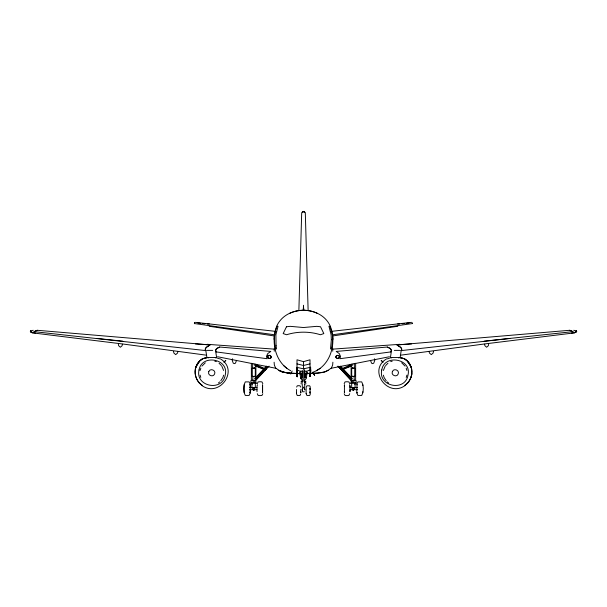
<?xml version="1.0" encoding="UTF-8"?>
<svg xmlns="http://www.w3.org/2000/svg" width="607" height="607" viewBox="0 0 607 607"><rect width="100%" height="100%" fill="white"/><g stroke="black" fill="none" stroke-linecap="round" stroke-linejoin="round"><path stroke-width="0.91" d="M332.75 351.203L332.773 348.729M332.909 339.267L332.499 333.873M354.162 380.908L354.23 376.666L352.212 376.666M407.578 383.229C411.44 378.905 413.063 372.645 411.189 367.083M310.291 367.918L309.934 376.56L310.784 370.566L310.314 367.152L310.45 370.452L309.6 376.446M310.033 389.58L310.063 388.67M297.468 376.674L296.846 370.566L297.134 367.258L296.512 370.649L297.134 376.765L296.884 373.487M310.647 367.258L310.647 373.419L309.934 376.56M390.362 358.009L391.5 350.376M400.081 358.009L401.219 350.376M244.173 384.648L244.173 392.683M362.827 392.683L362.865 391.735M194.407 323.683L194.475 322.59L194.498 323.19M262.581 392.243L262.581 385.119M298.894 309.745L301.679 213.307L302.02 212.351L303.492 211.373L304.98 212.351L305.321 213.307L308.106 309.745M310.124 393.207L310.147 392.615M344.374 385.946L344.419 385.119M252.778 363.502L252.558 367.888L255.001 367.888L254.401 367.721M305.814 383.965L305.852 383.396M296.611 372.766L296.8 367.349M296.952 372.668L297.134 368.054M332.886 362.22L332.636 365.141L331.43 367.888M310.291 394.247L309.669 395.491L306.922 395.491L306.156 393.518M356.81 392.683L357.88 395.438L361.719 395.438C363.813 391.439 363.79 385.9 361.719 381.894L357.88 381.894L357.053 383.662L356.772 393.033L357.25 392.524M205.887 355.11L122.5 343.957L35.456 333.228C34.379 332.917 29.614 333.091 30.616 330.883L33.226 330.284M122.394 344.192L122.121 345.709L120.383 347.227L118.646 345.709L118.373 344.192M177.881 351.354L177.585 353.008L175.711 354.632L173.845 353.008L173.549 351.354M433.451 351.354L433.155 353.008L431.289 354.632L429.415 353.008L429.119 351.354M488.627 344.192L488.354 345.709L486.617 347.227L484.879 345.709L484.606 344.192M236.533 360.368L235.44 363.206L234.37 363.623L233.278 363.206L232.208 360.368L232.496 358.767M209.354 323.971L207.518 324.1M411.144 377.273L411.88 373.904M305.169 377.463L306.459 371.636M306.178 377.698L307.468 371.863M195.811 367.083C193.944 372.637 195.553 378.912 199.422 383.229M195.962 367.083C193.709 373.775 196.493 381.666 202.412 385.506M30.441 331.49L30.593 330.952L30.35 331.665L31.625 332.469M276.701 326.285C270.699 341.733 275.229 362.637 290.685 370.74M406.22 377.433L406.887 375.156M223.619 375.179L222.928 377.455L220.781 380.756M383.381 370.452L385.21 366.082M274.501 333.873L274.091 339.267M200.113 370.452L200.826 368.199M30.593 331.043L30.35 331.665L30.593 331.172M354.822 384.519L355.421 383.017M301.96 390.013L302.567 388.518M339.359 357.227L338.691 358.274L337.302 358.54L335.724 357.273C335.512 354.807 339.882 354.458 339.359 357.227L338.691 358.069L337.348 358.297L336.103 357.735L335.921 356.643C336.475 355.232 339.032 354.86 339.313 356.643M306.125 393.768L306.125 387.539L306.922 385.794L309.669 385.794L310.291 387.061M292.134 370.983L290.753 374.064M509.812 338.471L401.159 350.603L401.781 349.2L400.802 347.432L396.917 344.935L569.738 330.284L572.993 331.642L484.143 341.187M401.159 350.603L401.804 349.2L400.802 347.432L396.917 344.913L411.614 343.911M195.811 367.106C197.472 362.053 201.797 357.986 207.207 357.493M390.764 351.916L391.454 350.421L390.43 348.57L387.281 347.037L336.187 351.43L339.267 353.593L340.58 356.446L339.844 358.722L390.764 351.916L391.454 350.421L390.407 348.57L387.281 347.037M257.285 383.662L258.112 381.894L260.054 381.735L261.951 381.894L262.823 383.662M300.609 394.247L300.01 395.491L297.263 395.491L296.474 393.768L296.474 389.466M349.715 393.7L348.888 395.438L346.946 395.627L345.049 395.438L344.177 393.7M296.641 387.061L297.263 385.794L298.621 385.68L300.01 385.794L300.609 387.061M344.177 383.662L345.049 381.894L346.946 381.735L348.888 381.894L349.715 383.662M262.823 393.7L261.951 395.438L260.054 395.627L258.112 395.438L257.285 393.7M276.746 326.111C286.049 305.071 320.951 305.071 330.254 326.111M266.025 368.707L265.236 369.929L266.025 368.707L265.456 369.602L255.031 365.361M302.772 212.374L303.492 211.373L304.782 212.329L303.492 211.373L302.218 212.351M197.26 363.957L199.536 361.15L202.457 358.874L205.758 357.827M201.941 366.104L205.31 362.781M385.718 365.467L387.949 363.236M34.03 331.642L37.262 330.284L210.083 344.935L206.198 347.432L205.196 349.2L205.841 350.603L34.007 331.642L37.262 330.284M254.462 378.958L266.42 366.142M255.471 378.639L266.807 366.499M254.894 380.642L268.112 366.476M255.274 380.968L269.098 366.127M225.447 360.839L225.85 360.437M249.75 384.8L250.228 384.33L249.12 381.894L245.281 381.894C243.21 385.9 243.187 391.439 245.281 395.438L249.12 395.438L250.228 393.033L250.228 390.347M223.907 362.288L224.332 361.886M225.022 361.241L225.47 360.816M225.607 360.414L225.205 360.793L225.584 360.437M218.444 382.987L219.666 381.902M312.21 372.478C330.595 366.453 336.976 343.031 330.299 326.285M404.588 385.506C410.507 381.666 413.291 373.775 411.038 367.083M404.748 385.528L407.578 383.207M199.377 361.15L202.298 358.874M330.792 368.335C324.631 374.011 315.64 373.017 307.908 373.548L307.908 373.062M386.568 358.874C367.417 370.247 387.767 398.048 405.104 385.528M401.113 355.11L484.5 343.957L574.108 332.917L576.65 331.665L576.384 330.883L573.774 330.284M575.375 332.469L576.65 331.665L576.362 330.906L576.65 331.688L576.407 331.172M316.315 370.74L320.147 368.373M328.22 370.202L324.722 372.015L316.892 373.146L307.908 373.548M219.719 347.037L216.593 348.57L215.546 350.421L216.236 351.916L267.156 358.722L266.42 356.446L267.733 353.593L270.813 351.43L219.719 347.037L216.57 348.57L215.546 350.421L216.259 351.916M342.029 368.677L352.272 364.109M351.969 365.361L341.544 369.602L340.975 368.707L341.764 369.929L340.975 368.707M342.629 369.58L352.189 365.687M351.43 383.085L350.611 383.412L351.43 382.327L355.315 382.327L356.127 383.412L356.127 380.695L355.641 380.255L355.641 363.259M289.706 313.333C298.303 309.175 308.697 309.175 317.294 313.333M310.002 363.897L303.492 365.475L296.998 363.897M310.002 367.394L303.492 368.821L296.998 367.394M307.612 370.839L310.002 370.073L310.002 359.792L303.492 361.643L296.998 359.792L296.998 370.073L299.388 370.839M387.236 358.874L389.717 358.092M390.673 361.643L392.19 361.18M205.09 358.267L207.199 357.629M574.108 332.871L575.375 332.492M254.538 368.237L255.304 368.457L255.304 376.401L254.538 376.59L252.284 376.401L252.284 368.457L253.02 368.237M252.284 376.401L253.02 376.181M354.716 368.457L351.696 368.457L351.696 376.401L354.716 376.401L354.716 368.457L353.98 368.237M254.705 381.75L253.316 381.886M255.304 368.457L252.284 368.457M351.696 368.457L352.462 368.237M351.696 376.401L352.462 376.181M575.36 332.401L571.566 333.053M254.788 376.666L252.77 376.666L252.838 380.908M352.599 367.721L351.999 367.888L354.442 367.888L354.222 363.502M412.548 323.546L332.12 334.836M300.913 378.533L301.429 378.419M389.421 356.734L330.997 368.312M575.201 331.49L576.491 331.263M332.56 335.975L397.828 326.27M304.494 373.904L306.414 373.73M399.482 324.1L397.646 323.971M402.138 323.797L404.793 323.485M406.569 323.281L409.224 322.97M307.567 373.571L308.887 373.419L304.266 373.904M330.739 331.437L411.629 322.347M399.77 344.313L333.046 349.108M304.319 371.234L306.808 371.097M207.116 350.376L212.708 350.376M394.292 350.376L399.884 350.376M205.781 350.376L206.919 357.538L216.638 357.538L216.638 358.009M390.362 357.538L400.081 357.538M252.042 380.255L253.612 380.255M255.221 380.255L255.896 380.255M351.104 380.255L351.779 380.255M353.388 380.255L354.958 380.255M251.685 380.528L255.57 380.528M351.43 380.528L355.315 380.528M353.684 381.886L352.295 381.75M252.421 383.305L254.811 383.305M352.189 383.305L354.579 383.305M249.416 387.638L256.973 387.638M350.027 387.638L357.584 387.638M252.474 389.527L254.728 389.527M352.272 389.527L354.526 389.527M249.416 389.694L256.973 389.694M350.027 389.694L357.584 389.694M253.453 389.906L254.022 389.906M352.978 389.906L353.547 389.906M304.395 391.765L302.567 391.765L302.225 384.148M276.208 368.335C283.393 374.8 293.78 372.728 302.62 373.798M282.301 372.03L290.108 373.146L302.612 373.836M300.192 371.097L302.665 371.234M195.386 343.911L210.083 344.913L206.198 347.432L205.219 349.2L205.841 350.603M273.954 349.108L207.23 344.313M195.371 322.347L276.261 331.437M97.188 338.471L122.857 341.187M283.575 372.19L279.425 370.604L283.773 372.212M35.434 333.053L31.64 332.401M197.776 322.97L200.431 323.281M202.207 323.485L204.863 323.797M274.88 334.836L194.452 323.546M278.78 370.202L282.278 372.015L290.108 373.146M209.172 326.27L274.44 335.975M282.278 372.015L289.569 373.146M569.738 330.284L572.97 331.642M30.509 331.263L31.799 331.49M276.003 368.312L217.579 356.734M399.793 357.493C405.203 357.986 409.528 362.053 411.189 367.106M254.538 376.181L255.304 376.401M353.98 376.181L354.716 376.401M31.625 332.492L32.892 332.871M399.801 357.629L401.91 358.267M214.81 361.18L216.327 361.643M401.242 357.827L404.543 358.874L407.464 361.15L409.74 363.957M217.283 358.092L219.764 358.874M255.57 383.085L256.389 383.412L255.57 382.327L251.685 382.327L250.873 383.412L250.873 380.695L251.359 380.255L251.359 363.259M254.728 364.109L264.971 368.677M254.811 365.687L264.371 369.58M201.896 385.528C219.233 398.048 239.583 370.247 220.432 358.874M404.702 358.874L407.623 361.173M401.69 362.781L405.059 366.104M199.422 383.207L202.252 385.528M219.051 363.236L221.282 365.467M283.393 365.391L286.853 368.358M387.334 381.902L388.556 382.987M381.416 360.437L381.795 360.793L381.393 360.414M381.553 360.839L381.15 360.437M381.53 360.816L381.978 361.241M382.668 361.886L383.093 362.288M357.25 384.8L356.81 384.648M249.75 392.524L250.228 393.033L250.228 384.33L250.228 387.023M340.58 366.142L352.538 378.958M340.193 366.499L351.529 378.639M338.888 366.476L352.106 380.642M351.757 380.968L337.902 366.127L351.726 380.968M386.219 380.756L384.072 377.455L383.381 375.179M313.402 373.252L314.638 375.445L313.531 373.252M221.79 366.082L223.619 370.452M576.384 330.974L576.559 331.49M313.607 373.077L314.638 375.354L313.736 373.077M275.57 367.888L274.364 365.141L274.114 362.22M303.788 387.023L305.002 390.013M251.579 383.017L252.178 384.519M303.788 387.296L304.699 389.709M406.174 368.199L406.887 370.452M200.113 375.156L200.78 377.433M215.5 350.376L216.638 357.538M300.503 371.636L301.747 377.478M299.486 371.848L300.731 377.691M296.55 373.593L297.134 376.765M374.504 358.767L374.792 360.368L373.722 363.206L372.63 363.623L371.56 363.206L370.467 360.368M276.086 345.512L276.504 348.896L275.578 348.896C273.787 341.43 273.932 333.418 277.058 326.285L278.044 326.285L275.904 334.745L276.064 345.391M412.57 323.212L412.502 322.81M301.11 383.396L301.14 383.965M344.374 391.416L344.419 392.243M310.124 388.108L310.147 388.692M362.827 384.648L362.865 385.597M296.444 392.843L296.474 393.518M310.033 391.735L310.063 392.638M274.227 348.729L274.25 351.203M398.746 357.538L398.746 358.009M391.629 357.538L391.629 358.009M355.072 383.305L355.072 387.865M353.547 389.201L353.547 390.43L352.978 390.43L352.978 389.201M351.673 383.305L351.673 387.865M351.104 364.2L351.104 377.425M351.074 381.537L351.074 382.273M349.996 387.023L349.996 385.597L349.958 391.735L349.996 390.347M349.518 384.739L349.518 385.119M344.419 384.8L344.419 392.524M310.063 387.835L310.063 393.457M304.737 370.96L304.737 377.463L306.33 377.835L306.353 378.298L304.737 380.202L304.737 381.158L305.761 381.446L305.905 382.069L304.357 382.243L305.192 382.069L304.737 383.222M304.737 384.148L304.737 386.78M304.676 384.185L304.676 384.641M304.092 369.185L304.092 381.393M303.492 305.26L303.492 310.169M303.492 361.643L303.492 368.821M302.87 370.831L302.87 381.393M302.225 370.96L302.225 377.463L300.624 377.835L300.609 378.298L302.225 380.202L301.762 381.446L302.597 381.158L301.193 381.446L301.057 382.069L302.225 382.243L302.225 383.222M300.806 391.841L300.806 392.843M300.776 389.466L300.776 392.843M262.581 384.8L262.581 392.524M257.482 384.739L257.482 385.119M257.042 385.597L257.004 391.735M255.926 381.537L255.926 382.273M255.896 364.2L255.896 377.425M255.327 383.305L255.327 387.865M254.022 389.201L254.022 390.43L253.453 390.43L253.453 389.201M251.928 383.305L251.928 387.865M215.371 357.538L215.371 358.009M208.254 357.538L208.254 358.009M206.919 357.538L206.919 358.009M303.492 306.353L303.303 310.185L303.492 306.353L303.728 310.185L303.492 306.353M331.354 339.677L330.512 348.896L331.422 348.896L331.877 347.234L332.644 339.677L332.439 334.745L329.942 326.285L328.964 326.285L331.096 334.745L331.354 339.677M381.773 369.959C377.812 386.598 405.301 392.069 407.98 375.156C412.13 358.714 384.314 353.676 381.773 369.959M199.043 369.959C194.976 386.621 222.519 392.054 225.205 375.156C229.484 358.669 201.638 353.714 199.043 369.959M208.785 371.567C207.154 375.263 213.178 377.751 214.635 373.973C216.274 370.293 210.212 367.774 208.785 371.567M392.365 371.567C390.726 375.247 396.788 377.766 398.215 373.973C399.846 370.278 393.822 367.789 392.365 371.567M30.616 330.883L30.396 331.642L30.638 330.906M267.846 355.952C266.701 357.963 269.69 359.526 271.01 357.872L271.276 357.273C271.428 355.596 268.795 354.359 267.846 355.952M267.892 356.066C266.83 357.94 269.713 359.094 270.897 357.735L271.079 356.643L270.123 355.664L268.78 355.444L267.892 356.066M197.412 363.942L195.962 367.106L199.536 361.173L197.412 363.957M286.474 326.763L283.173 333.584L286.603 334.745C297.293 331.323 309.707 331.323 320.397 334.745L323.827 333.584L320.526 326.763L316.801 326.338L303.492 327.522L290.199 326.338L286.474 326.763M254.508 388.154L252.724 388.154L252.724 389.178L254.508 389.178L254.508 388.154M354.276 388.154L352.492 388.154L352.492 389.178L354.276 389.178L354.276 388.154M409.588 363.957L407.464 361.173L411.038 367.106L409.588 363.942"/></g></svg>
